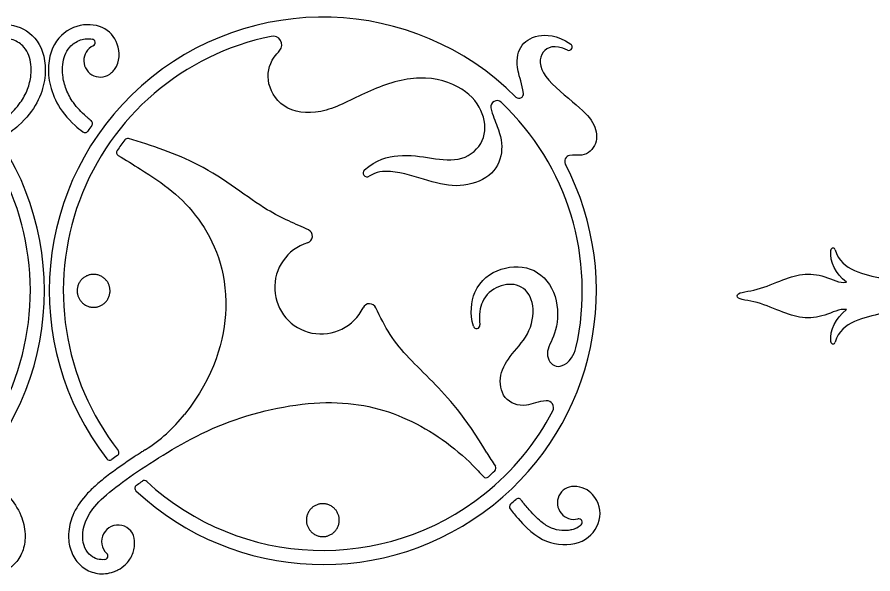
# Model space of a CAD drawing. Extents: x -103 to 101, y -110 to 99.
# Drawn here: x -60.42 to -30.74, y 30 to 49.3 of the extents above; entities that cross this region are included whole.
import ezdxf

# ---------------------------------------------------------------- set-up
doc = ezdxf.new("R2010")
doc.units = 0
doc.header["$MEASUREMENT"] = 0
doc.layers.add('LAYER_03', color=5, linetype='CONTINUOUS')

msp = doc.modelspace()

# ---------------------------------------------------------------- linework, layer by layer
at = {"layer": 'LAYER_03'}
for centre, radius, start, end in [((-68.964, 39.813), 9.489, 322.1292, 134.922), ((-49.819, 39.813), 9.489, 45.078, 217.8708), ((-68.964, 39.813), 9.001, 322.0532, 78.5512), ((-49.819, 39.813), 9.001, 101.4488, 217.9468), ((-57.84, 48.42), 0.122, 295.8703, 80.4024), ((-51.546, 48.339), 0.301, 321.1204, 101.4488), ((-57.537, 47.795), 0.572, 115.8703, 312.9898), ((-41.286, 48.267), 0.12, 244.6689, 57.2471), ((-43.012, 46.638), 0.151, 225.078, 7.5581), ((-43.778, 46.195), 0.213, 46.5764, 190.8904), ((-49.819, 39.813), 9.001, 347.2972, 46.5764), ((-55.726, 48.487), 3.497, 229.5142, 232.4297), ((-57.932, 45.619), 0.122, 324.41, 52.4297), ((-49.819, 39.813), 9.855, 144.41, 145.8182), ((-58.072, 45.418), 0.122, 231.9763, 325.8182), ((-49.819, 39.813), 8.635, 142.6998, 145.7141), ((-56.59, 44.971), 0.122, 74.0772, 142.6998), ((-56.852, 44.608), 0.122, 145.7141, 238.7223), ((-41.219, 44.299), 0.211, 100.3229, 207.5467), ((-48.286, 43.9), 0.138, 130.7586, 303.2408), ((-49.819, 39.813), 9.489, 308.5651, 27.5467), ((-50.425, 41.706), 0.244, 287.261, 64.4791), ((-49.874, 39.932), 1.615, 107.261, 334.1471), ((-32.12, 41.216), 0.0802, 14.238, 175.4596), ((-48.201, 39.121), 0.244, 25.6897, 154.1474), ((-44.486, 38.617), 0.116, 195.8162, 6.5022), ((-32.12, 38.052), 0.0802, 184.5404, 345.762), ((-41.968, 38.043), 0.952, 324.0915, 347.2972), ((-42.053, 35.758), 0.24, 332.4307, 93.5387), ((-49.819, 39.813), 9.001, 308.5299, 332.4307), ((-59.008, 39.042), 5.626, 302.5892, 321.3542), ((-57.013, 34.203), 0.122, 304.6087, 37.9468), ((-35.241, 39.505), 10.353, 210.8277, 213.9053), ((-57.213, 34.063), 0.122, 217.8708, 305.4886), ((-49.819, 39.813), 8.635, 311.6826, 313.7301), ((-43.935, 33.661), 0.122, 313.7301, 33.9053), ((-44.158, 33.455), 0.122, 221.9409, 311.6826), ((-56.217, 32.972), 0.122, 124.7111, 226.9131), ((-56.011, 33.113), 0.122, 47.2547, 124.0594), ((-49.819, 39.813), 9.001, 227.2547, 308.5299), ((-41.111, 32.46), 0.572, 90, 283.8809), ((-49.819, 39.813), 9.489, 226.9131, 308.5651), ((-43.224, 32.326), 0.122, 131.3768, 218.9223), ((-49.819, 39.813), 9.855, 311.3768, 312.7784), ((-43.043, 32.49), 0.122, 38.9236, 133.002), ((-40.944, 31.785), 0.122, 314.9755, 103.8809), ((-56.919, 31.121), 0.572, 2.3984, 226.5617), ((-57.396, 30.617), 0.122, 277.938, 46.5617)]:
    msp.add_arc(centre, radius, start, end, dxfattribs=at)
for points, knots in [([(-61.636, 47.377), (-61.673, 47.411), (-61.941, 47.712), (-61.92, 48.422), (-61.387, 49.034), (-60.409, 49.094), (-59.552, 48.464), (-59.318, 47.16), (-59.834, 45.986), (-60.542, 45.395), (-60.636, 45.322)], [72.843421, 72.843421, 72.843421, 72.843421, 72.965288, 73.826979, 74.68867, 75.550361, 76.412052, 77.273743, 78.135434, 78.257626, 78.257626, 78.257626, 78.257626]), ([(-57.147, 47.377), (-57.11, 47.411), (-56.842, 47.712), (-56.863, 48.422), (-57.396, 49.034), (-58.374, 49.094), (-59.231, 48.464), (-59.466, 47.16), (-58.949, 45.986), (-58.241, 45.395), (-58.148, 45.322)], [72.843421, 72.843421, 72.843421, 72.843421, 72.965288, 73.826979, 74.68867, 75.550361, 76.412052, 77.273743, 78.135434, 78.257626, 78.257626, 78.257626, 78.257626]), ([(-42.863, 46.658), (-42.906, 46.987), (-43.145, 47.583), (-43.027, 48.327), (-42.461, 48.71), (-41.728, 48.694), (-41.22, 48.368)], [746.558889, 746.558889, 746.558889, 746.558889, 747.305314, 748.482961, 749.660607, 750.69794, 750.69794, 750.69794, 750.69794]), ([(-60.787, 45.828), (-60.776, 45.837), (-60.6, 45.99), (-60.317, 46.288), (-60.045, 46.783), (-59.933, 47.242), (-59.928, 47.644), (-60.003, 47.983), (-60.189, 48.31), (-60.479, 48.502), (-60.764, 48.557), (-60.9, 48.551), (-60.963, 48.54)], [70.426568, 70.426568, 70.426568, 70.426568, 70.444454, 70.713174, 70.928194, 71.133072, 71.288775, 71.420234, 71.556568, 71.74354, 71.832068, 71.910532, 71.910532, 71.910532, 71.910532]), ([(-57.996, 45.828), (-58.007, 45.837), (-58.183, 45.99), (-58.466, 46.288), (-58.738, 46.783), (-58.85, 47.242), (-58.855, 47.644), (-58.78, 47.983), (-58.594, 48.31), (-58.304, 48.502), (-58.02, 48.557), (-57.883, 48.551), (-57.82, 48.54)], [70.426568, 70.426568, 70.426568, 70.426568, 70.444454, 70.713174, 70.928194, 71.133072, 71.288775, 71.420234, 71.556568, 71.74354, 71.832068, 71.910532, 71.910532, 71.910532, 71.910532]), ([(-48.376, 44.005), (-47.961, 44.362), (-47.084, 44.59), (-46.048, 44.403), (-44.953, 44.269), (-44.149, 44.976), (-44.185, 45.965), (-44.852, 46.873), (-46.424, 47.367), (-48.222, 46.799), (-49.707, 45.918), (-51.166, 45.994), (-51.831, 47.001), (-51.677, 47.732), (-51.375, 48.073), (-51.312, 48.151)], [719.299946, 719.299946, 719.299946, 719.299946, 719.765517, 720.336155, 720.906793, 721.477431, 722.048069, 722.618707, 723.189345, 723.759983, 724.330621, 724.901259, 725.471897, 726.042536, 726.215931, 726.215931, 726.215931, 726.215931]), ([(-41.337, 48.158), (-41.788, 48.371), (-42.324, 48.147), (-42.324, 47.28), (-40.877, 46.174), (-40.346, 45.584), (-40.267, 44.889), (-40.704, 44.451), (-41.129, 44.529), (-41.257, 44.506)], [750.84648, 750.84648, 750.84648, 750.84648, 751.209757, 751.612978, 752.016199, 752.419421, 752.822642, 753.225863, 753.45769, 753.45769, 753.45769, 753.45769]), ([(-43.987, 46.155), (-43.939, 45.903), (-43.684, 45.377), (-43.527, 44.591), (-43.943, 43.731), (-45.074, 43.361), (-46.112, 43.594), (-47.325, 44.013), (-47.969, 43.942), (-48.21, 43.784)], [716.039546, 716.039546, 716.039546, 716.039546, 716.347595, 716.843934, 717.340273, 717.836613, 718.332952, 718.829291, 719.129443, 719.129443, 719.129443, 719.129443]), ([(-50.32, 41.927), (-50.753, 42.133), (-51.847, 42.544), (-53.778, 44.182), (-55.768, 44.863), (-56.557, 45.088)], [233.71812, 233.71812, 233.71812, 233.71812, 234.555867, 235.651578, 236.50112, 236.50112, 236.50112, 236.50112]), ([(-56.916, 44.504), (-56.657, 44.346), (-55.571, 43.698), (-54.02, 42.568), (-52.794, 39.693), (-53.569, 36.836), (-54.614, 35.529)], [236.83619, 236.83619, 236.83619, 236.83619, 237.109527, 237.971218, 238.832909, 239.535429, 239.535429, 239.535429, 239.535429]), ([(-32.042, 41.235), (-31.945, 40.855), (-31.378, 40.425), (-30.363, 40.259), (-29.754, 39.983), (-29.44, 39.768), (-28.946, 39.768)], [1883.506672, 1883.506672, 1883.506672, 1883.506672, 1883.895683, 1884.323059, 1884.750435, 1885.177811, 1885.177811, 1885.177811, 1885.177811]), ([(-44.598, 38.585), (-44.721, 39.02), (-44.619, 39.998), (-43.664, 40.686), (-42.415, 40.678), (-41.623, 39.674), (-41.676, 38.34), (-42.143, 37.718), (-41.886, 37.117), (-41.417, 37.19), (-41.196, 37.484)], [776.129997, 776.129997, 776.129997, 776.129997, 776.501458, 776.997472, 777.493486, 777.989501, 778.485515, 778.981529, 779.477544, 779.898134, 779.898134, 779.898134, 779.898134]), ([(-42.068, 35.997), (-42.347, 35.98), (-42.844, 35.736), (-43.613, 36.019), (-43.736, 36.915), (-43.293, 37.62), (-42.566, 38.372), (-42.451, 39.488), (-42.97, 40.089), (-43.748, 40.028), (-44.315, 39.558), (-44.412, 38.993), (-44.371, 38.63)], [772.123624, 772.123624, 772.123624, 772.123624, 772.413806, 772.823056, 773.232305, 773.641555, 774.050804, 774.460054, 774.869303, 775.278553, 775.687802, 775.98856, 775.98856, 775.98856, 775.98856]), ([(-28.946, 39.5), (-29.44, 39.5), (-29.754, 39.284), (-30.363, 39.008), (-31.378, 38.842), (-31.945, 38.412), (-32.042, 38.032)], [1876.708921, 1876.708921, 1876.708921, 1876.708921, 1877.136297, 1877.563673, 1877.991049, 1878.38006, 1878.38006, 1878.38006, 1878.38006]), ([(-44.131, 34.199), (-44.874, 35.445), (-46.187, 36.901), (-47.321, 37.886), (-47.825, 38.903), (-47.981, 39.227)], [228.08816, 228.08816, 228.08816, 228.08816, 229.035905, 230.131616, 230.634824, 230.634824, 230.634824, 230.634824]), ([(-57.379, 30.496), (-57.56, 30.471), (-57.949, 30.594), (-58.256, 31.214), (-57.943, 32.368), (-55.935, 33.793), (-53.218, 35.415), (-49.566, 36.166), (-46.824, 35.532), (-45.105, 34.29), (-44.365, 33.503), (-44.249, 33.374)], [244.567403, 244.567403, 244.567403, 244.567403, 245.143112, 245.885856, 246.6286, 247.371344, 248.114088, 248.856832, 249.599576, 250.34232, 250.487962, 250.487962, 250.487962, 250.487962]), ([(-62.805, 34.303), (-62.767, 34.278), (-62.639, 34.196), (-62.184, 33.898), (-61.63, 33.517), (-61.068, 33.057), (-60.639, 32.632), (-60.271, 32.086), (-60.114, 31.417), (-60.172, 30.919), (-60.316, 30.585), (-60.471, 30.373), (-60.665, 30.199), (-60.895, 30.074), (-61.153, 30.002), (-61.429, 29.997), (-61.667, 30.05), (-61.908, 30.154), (-62.151, 30.326), (-62.331, 30.581), (-62.416, 30.837), (-62.438, 31.009), (-62.438, 31.113), (-62.436, 31.145)], [240.290358, 240.290358, 240.290358, 240.290358, 240.346467, 240.476893, 240.959071, 241.172625, 241.368272, 241.701252, 241.971294, 242.199262, 242.307922, 242.415088, 242.520498, 242.626456, 242.734966, 242.847294, 242.962951, 243.032905, 243.168771, 243.325353, 243.410013, 243.498132, 243.537714, 243.537714, 243.537714, 243.537714]), ([(-55.978, 34.303), (-56.016, 34.278), (-56.144, 34.196), (-56.599, 33.898), (-57.154, 33.517), (-57.715, 33.057), (-58.144, 32.632), (-58.512, 32.086), (-58.669, 31.417), (-58.611, 30.919), (-58.467, 30.585), (-58.313, 30.373), (-58.118, 30.199), (-57.888, 30.074), (-57.63, 30.002), (-57.354, 29.997), (-57.116, 30.05), (-56.875, 30.154), (-56.632, 30.326), (-56.452, 30.581), (-56.367, 30.837), (-56.345, 31.009), (-56.346, 31.113), (-56.347, 31.145)], [240.290358, 240.290358, 240.290358, 240.290358, 240.346467, 240.476893, 240.959071, 241.172625, 241.368272, 241.701252, 241.971294, 242.199262, 242.307922, 242.415088, 242.520498, 242.626456, 242.734966, 242.847294, 242.962951, 243.032905, 243.168771, 243.325353, 243.410013, 243.498132, 243.537714, 243.537714, 243.537714, 243.537714]), ([(-56.287, 33.072), (-56.231, 33.111), (-56.162, 33.159), (-56.092, 33.206), (-56.079, 33.214)], [764.6088205, 764.6088205, 764.6088205, 764.6088205, 764.6927628, 764.7118996, 764.7118996, 764.7118996, 764.7118996]), ([(-43.319, 32.25), (-43.222, 32.129), (-42.693, 31.486), (-41.969, 30.952), (-40.722, 31.01), (-40.092, 31.827), (-40.268, 32.713), (-40.825, 33.032), (-41.111, 33.032)], [52.434804, 52.434804, 52.434804, 52.434804, 52.591979, 53.334723, 54.077467, 54.820211, 55.562955, 56.036736, 56.036736, 56.036736, 56.036736]), ([(-40.858, 31.699), (-40.879, 31.678), (-40.952, 31.615), (-41.087, 31.548), (-41.261, 31.508), (-41.499, 31.49), (-41.746, 31.527), (-41.985, 31.624), (-42.171, 31.743), (-42.378, 31.918), (-42.614, 32.162), (-42.804, 32.389), (-42.92, 32.532), (-42.948, 32.567)], [56.960187, 56.960187, 56.960187, 56.960187, 56.997561, 57.077607, 57.143285, 57.216732, 57.370182, 57.446173, 57.53258, 57.640885, 57.778192, 57.950381, 58.004598, 58.004598, 58.004598, 58.004598])]:
    msp.add_open_spline(points, degree=3, knots=knots, dxfattribs=at)
for points in [[(-31.657, 40.107), (-32.034, 40.419), (-32.234, 40.794), (-32.2, 41.222)], [(-35.451, 39.634), (-35.451, 39.768), (-34.876, 39.768), (-33.937, 40.177), (-33.19, 40.439), (-32.404, 40.354), (-31.895, 40.069), (-31.657, 40.107)], [(-31.657, 39.16), (-31.895, 39.199), (-32.404, 38.914), (-33.19, 38.829), (-33.937, 39.091), (-34.876, 39.5), (-35.451, 39.5), (-35.451, 39.634)], [(-32.2, 38.046), (-32.234, 38.473), (-32.034, 38.848), (-31.657, 39.16)], [(-56.944, 34.102), (-57.01, 34.057), (-57.076, 34.01), (-57.142, 33.963)]]:
    msp.add_open_spline(points, degree=3, dxfattribs=at)
for points in [[(-57.946, 40.355), (-57.403, 40.531), (-57.227, 39.988), (-57.052, 39.446), (-57.595, 39.27), (-58.137, 39.094), (-58.313, 39.637), (-58.489, 40.18), (-57.946, 40.355)], [(-50.362, 31.686), (-50.538, 32.228), (-49.995, 32.404), (-49.452, 32.58), (-49.276, 32.037), (-49.1, 31.494), (-49.643, 31.319), (-50.186, 31.143), (-50.362, 31.686)]]:
    msp.add_rational_spline(points, [1, 0.707106781187, 1, 0.707106781187, 1, 0.707106781187, 1, 0.707106781187, 1], degree=2, knots=[0, 0, 0, 0.367247, 0.367247, 0.734493, 0.734493, 1.10174, 1.10174, 1.468986, 1.468986, 1.468986], dxfattribs=at)

doc.saveas('drawing.dxf')
